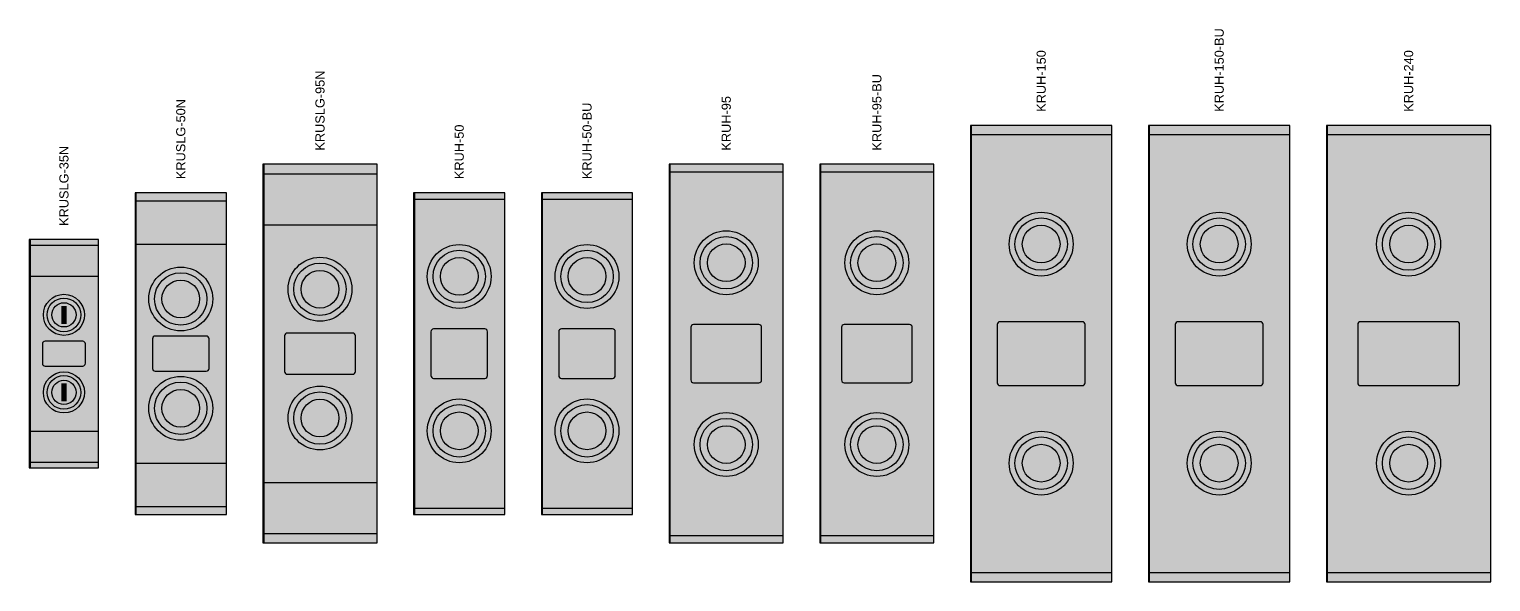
# Model space of a CAD drawing. Header units: millimetres. Extents: x 0 to 1337, y -50 to 71.
# Drawn here: x 681 to 1001.2, y -50 to 71.1 of the extents above; entities that cross this region are included whole.
import ezdxf
from ezdxf.enums import TextEntityAlignment as Align

# ---------------------------------------------------------------- set-up
doc = ezdxf.new("R2010")
doc.units = ezdxf.units.MM
doc.styles.add('TUR_Arial', font='arial.ttf')

# ---------------------------------------------------------------- blocks, each defined once
blk = doc.blocks.new('KRUSLG-35N')
at = {"true_color": 0x356e4c}
for points in [[(0, 23.75), (15.2, 23.75), (15.2, 25), (0, 25)], [(0, 23.75), (15.2, 23.75), (15.2, 25), (0, 25)], [(0, -25), (15.2, -25), (15.2, -23.75), (0, -23.75)], [(0, -25), (15.2, -25), (15.2, -23.75), (0, -23.75)]]:
    blk.add_hatch(color=107, dxfattribs=at).paths.add_polyline_path(points)
at = {"true_color": 0xc4c45c}
for points in [[(0, 23.44), (15.2, 24.01), (15.2, 24.98), (0, 24.41)], [(0, 20.09), (15.2, 21.19), (15.2, 21.51), (0, 20.41)], [(0, 15.75), (15.2, 17.89), (15.2, 18.84), (0, 16.69)], [(0, 17.9), (15.2, 15.78), (15.2, 16.71), (0, 18.83)], [(0, 13.78), (15.2, 14.94), (15.2, 15.83), (0, 14.67)], [(0, 11.18), (15.2, 12.27), (15.2, 12.77), (0, 11.68)], [(0, 9.66), (15.2, 7.57), (15.2, 7.98), (0, 10.07)], [(0, 6.39), (15.2, 7.64), (15.2, 8.12), (0, 6.87)], [(0, 2.98), (15.2, 2.42), (15.2, 3.08), (0, 3.64)], [(0, -0.44), (15.2, -1.51), (15.2, -0.62), (0, 0.45)], [(0, -3.85), (15.2, -2.78), (15.2, -2.42), (0, -3.49)], [(0, -6.99), (15.2, -7.31), (15.2, -6.78), (0, -6.46)], [(0, -10.12), (15.2, -10.3), (15.2, -9.69), (0, -9.52)], [(0, -13.47), (15.2, -13.13), (15.2, -12.37), (0, -12.71)], [(0, -17.19), (15.2, -19.23), (15.2, -18.54), (0, -16.5)], [(0, -18.92), (15.2, -18.1), (15.2, -17.7), (0, -18.52)], [(0, -21.31), (15.2, -19.63), (15.2, -19.23), (0, -20.91)], [(0, -24.58), (15.2, -23.92), (15.2, -22.95), (0, -23.6)]]:
    blk.add_hatch(color=53, dxfattribs=at).paths.add_polyline_path(points)
at = {"true_color": 0x3e8159}
for points in [[(0, 17), (15.2, 17), (15.2, 23.75), (0, 23.75)], [(0, -23.75), (15.2, -23.75), (15.2, -17), (0, -17)]]:
    blk.add_hatch(color=117, dxfattribs=at).paths.add_polyline_path(points)
at = {"true_color": 0x4ea270}
blk.add_hatch(color=115, dxfattribs=at).paths.add_polyline_path([(0, -17), (15.2, -17), (15.2, 17), (0, 17)])
at = {"true_color": 0x234832}
for points in [[(1, 17.2), (14.2, 17.2, 0.414214), (14.5, 17.5), (14.5, 17.7, 0.414214), (14.2, 18), (1, 18, 0.414214), (0.7, 17.7), (0.7, 17.5, 0.414214)], [(1, -18), (14.2, -18, 0.414214), (14.5, -17.7), (14.5, -17.5, 0.414214), (14.2, -17.2), (1, -17.2, 0.414214), (0.7, -17.5), (0.7, -17.7, 0.414214)]]:
    blk.add_hatch(color=109, dxfattribs=at).paths.add_polyline_path(points)
at = {"true_color": 0x20442f}
h = blk.add_hatch(color=109, dxfattribs=at)
edge = h.paths.add_edge_path()
edge.add_arc((7.6, 8.5), 4.5, 0, 360)
at = {"true_color": 0xc4c6ca}
h = blk.add_hatch(color=9, dxfattribs=at)
edge = h.paths.add_edge_path()
edge.add_arc((7.6, 8.5), 3.69, 0, 360)
at = {"true_color": 0x5c5e62}
for points in [[(7.01, 6.53), (8.19, 6.53), (8.19, 10.47), (7.01, 10.47)], [(4.43, 7.91), (10.77, 7.91), (10.77, 9.09), (4.43, 9.09)], [(4.43, -9.09), (10.77, -9.09), (10.77, -7.91), (4.43, -7.91)], [(7.01, -10.47), (8.19, -10.47), (8.19, -6.53), (7.01, -6.53)]]:
    blk.add_hatch(color=251, dxfattribs=at).paths.add_polyline_path(points)
at = {"true_color": 0xece8c8}
blk.add_hatch(color=254, dxfattribs=at).paths.add_polyline_path([(3.49, -2.72), (11.71, -2.72, 0.414214), (12.31, -2.12), (12.31, 2.12, 0.414214), (11.71, 2.72), (3.49, 2.72, 0.414214), (2.89, 2.12), (2.89, -2.12, 0.414214)])
at = {"true_color": 0x20442f}
h = blk.add_hatch(color=109, dxfattribs=at)
edge = h.paths.add_edge_path()
edge.add_arc((7.6, -8.5), 4.5, 0, 360)
at = {"true_color": 0xc4c6ca}
h = blk.add_hatch(color=9, dxfattribs=at)
edge = h.paths.add_edge_path()
edge.add_arc((7.6, -8.5), 3.69, 0, 360)
at = {"color": 129, "true_color": 0x2e6143}
for p, q in [((0, 23.75), (15.2, 23.75)), ((0, 17), (15.2, 17)), ((0, -17), (15.2, -17)), ((0, -23.75), (15.2, -23.75))]:
    blk.add_line(p, q, dxfattribs=at)
at = {"color": 103, "true_color": 0x57b57d}
blk.add_line((0.25, -25), (0.25, 25), dxfattribs=at)
blk.add_lwpolyline([(0, -25), (15.2, -25), (15.2, 25), (0, 25)], close=True)
at = {"color": 129, "true_color": 0x2e6143}
blk.add_lwpolyline([(3.49, -2.72), (11.71, -2.72, 0.414214), (12.31, -2.12), (12.31, 2.12, 0.414214), (11.71, 2.72), (3.49, 2.72, 0.414214), (2.89, 2.12), (2.89, -2.12, 0.414214)], format="xyb", close=True, dxfattribs=at)
at = {"color": 119, "true_color": 0x2a593d}
for centre in [(7.6, 8.5), (7.6, -8.5)]:
    blk.add_circle(centre, 4.5, dxfattribs=at)
at = {"color": 8, "true_color": 0x797a7d}
for centre in [(7.6, 8.5), (7.6, -8.5)]:
    blk.add_circle(centre, 3.69, dxfattribs=at)
at = {"color": 253, "true_color": 0xa0a2a5}
for centre in [(7.6, 8.5), (7.6, -8.5)]:
    blk.add_circle(centre, 2.66, dxfattribs=at)
blk = doc.blocks.new('KRUSLG-50N')
at = {"true_color": 0x356e4c}
for points in [[(0, 33.49), (20, 33.49), (20, 35.25), (0, 35.25)], [(0, 33.49), (20, 33.49), (20, 35.25), (0, 35.25)], [(0, -35.25), (20, -35.25), (20, -33.49), (0, -33.49)], [(0, -35.25), (20, -35.25), (20, -33.49), (0, -33.49)]]:
    blk.add_hatch(color=107, dxfattribs=at).paths.add_polyline_path(points)
at = {"true_color": 0xc4c45c}
for points in [[(0, 33.13), (20, 30.33), (20, 31.56), (0, 34.36)], [(0, 30.35), (20, 28.76), (20, 29.6), (0, 31.19)], [(0, 25.42), (20, 23.5), (20, 24.01), (0, 25.93)], [(0, 22.95), (20, 21.8), (20, 23.01), (0, 24.16)], [(0, 18.09), (20, 15.24), (20, 16.45), (0, 19.31)], [(0, 13.39), (20, 15.75), (20, 16.38), (0, 14.02)], [(0, 8.91), (20, 11.15), (20, 11.96), (0, 9.72)], [(0, 3.81), (20, 5.24), (20, 6.38), (0, 4.95)], [(0, -1.16), (20, 0.45), (20, 1.48), (0, -0.13)], [(0, -5.37), (20, -5.2), (20, -4.22), (0, -4.4)], [(0, -9.28), (20, -7.29), (20, -6.34), (0, -8.33)], [(0, -14.02), (20, -14.27), (20, -13.63), (0, -13.38)], [(0, -17.22), (20, -18.38), (20, -17.59), (0, -16.43)], [(0, -19.78), (20, -21.55), (20, -20.56), (0, -18.8)], [(0, -22.67), (20, -20.99), (20, -20.58), (0, -22.26)], [(0, -25.82), (20, -23.17), (20, -22.68), (0, -25.34)], [(0, -27.77), (20, -28.79), (20, -28.1), (0, -27.08)], [(0, -31.07), (20, -31.43), (20, -30.8), (0, -30.44)], [(0, -34.95), (20, -35.25), (20, -34.64), (0, -34.34)]]:
    blk.add_hatch(color=53, dxfattribs=at).paths.add_polyline_path(points)
at = {"true_color": 0x3e8159}
for points in [[(0, 23.97), (20, 23.97), (20, 33.49), (0, 33.49)], [(0, -33.49), (20, -33.49), (20, -23.97), (0, -23.97)]]:
    blk.add_hatch(color=117, dxfattribs=at).paths.add_polyline_path(points)
at = {"true_color": 0x4ea270}
blk.add_hatch(color=115, dxfattribs=at).paths.add_polyline_path([(0, -23.97), (20, -23.97), (20, 23.97), (0, 23.97)])
at = {"true_color": 0x234832}
for points in [[(1, 24.17), (19, 24.17, 0.414214), (19.3, 24.47), (19.3, 24.67, 0.414214), (19, 24.97), (1, 24.97, 0.414214), (0.7, 24.67), (0.7, 24.47, 0.414214)], [(1, -24.97), (19, -24.97, 0.414214), (19.3, -24.67), (19.3, -24.47, 0.414214), (19, -24.17), (1, -24.17, 0.414214), (0.7, -24.47), (0.7, -24.67, 0.414214)]]:
    blk.add_hatch(color=109, dxfattribs=at).paths.add_polyline_path(points)
at = {"true_color": 0x20442f}
h = blk.add_hatch(color=109, dxfattribs=at)
edge = h.paths.add_edge_path()
edge.add_arc((10, 11.98), 7, 0, 360)
at = {"true_color": 0xc4c6ca}
h = blk.add_hatch(color=9, dxfattribs=at)
edge = h.paths.add_edge_path()
edge.add_arc((10, 11.98), 5.74, 0, 360)
at = {"true_color": 0x5c5e62}
for points in [[(5.06, 11.07), (14.94, 11.07), (14.94, 12.9), (5.06, 12.9)], [(9.08, 8.92), (10.92, 8.92), (10.92, 15.05), (9.08, 15.05)], [(9.08, -15.05), (10.92, -15.05), (10.92, -8.92), (9.08, -8.92)], [(5.06, -12.9), (14.94, -12.9), (14.94, -11.07), (5.06, -11.07)]]:
    blk.add_hatch(color=251, dxfattribs=at).paths.add_polyline_path(points)
at = {"true_color": 0xece8c8}
blk.add_hatch(color=254, dxfattribs=at).paths.add_polyline_path([(4.4, -3.84), (15.6, -3.84, 0.414214), (16.2, -3.24), (16.2, 3.24, 0.414214), (15.6, 3.84), (4.4, 3.84, 0.414214), (3.8, 3.24), (3.8, -3.24, 0.414214)])
at = {"true_color": 0x20442f}
h = blk.add_hatch(color=109, dxfattribs=at)
edge = h.paths.add_edge_path()
edge.add_arc((10, -11.98), 7, 0, 360)
at = {"true_color": 0xc4c6ca}
h = blk.add_hatch(color=9, dxfattribs=at)
edge = h.paths.add_edge_path()
edge.add_arc((10, -11.98), 5.74, 0, 360)
at = {"color": 103, "true_color": 0x57b57d}
blk.add_line((0.25, -35.25), (0.25, 35.25), dxfattribs=at)
at = {"color": 129, "true_color": 0x2e6143}
for p, q in [((0, 33.49), (20, 33.49)), ((0, 23.97), (20, 23.97)), ((0, -23.97), (20, -23.97)), ((0, -33.49), (20, -33.49))]:
    blk.add_line(p, q, dxfattribs=at)
blk.add_lwpolyline([(0, -35.25), (20, -35.25), (20, 35.25), (0, 35.25)], close=True)
blk.add_lwpolyline([(4.4, -3.84), (15.6, -3.84, 0.414214), (16.2, -3.24), (16.2, 3.24, 0.414214), (15.6, 3.84), (4.4, 3.84, 0.414214), (3.8, 3.24), (3.8, -3.24, 0.414214)], format="xyb", close=True, dxfattribs=at)
at = {"color": 119, "true_color": 0x2a593d}
for centre in [(10, 11.98), (10, -11.98)]:
    blk.add_circle(centre, 7, dxfattribs=at)
at = {"color": 8, "true_color": 0x797a7d}
for centre in [(10, 11.98), (10, -11.98)]:
    blk.add_circle(centre, 5.74, dxfattribs=at)
at = {"color": 253, "true_color": 0xa0a2a5}
for centre in [(10, 11.98), (10, -11.98)]:
    blk.add_circle(centre, 4.13, dxfattribs=at)
blk = doc.blocks.new('KRUSLG-95N')
at = {"true_color": 0x356e4c}
for points in [[(0, 39.42), (25, 39.42), (25, 41.5), (0, 41.5)], [(0, 39.42), (25, 39.42), (25, 41.5), (0, 41.5)], [(0, -41.5), (25, -41.5), (25, -39.42), (0, -39.42)], [(0, -41.5), (25, -41.5), (25, -39.42), (0, -39.42)]]:
    blk.add_hatch(color=107, dxfattribs=at).paths.add_polyline_path(points)
at = {"true_color": 0xc4c45c}
for points in [[(0, 39.68), (25, 40.63), (25, 41.5), (0, 40.55)], [(0, 33.37), (25, 34.61), (25, 35.53), (0, 34.29)], [(0, 29.32), (25, 26.53), (25, 27.17), (0, 29.96)], [(0, 22.22), (25, 20.64), (25, 22.28), (0, 23.86)], [(0, 17.84), (25, 15.39), (25, 16.82), (0, 19.28)], [(0, 12.22), (25, 10.24), (25, 11.47), (0, 13.45)], [(0, 7.27), (25, 10.15), (25, 10.89), (0, 8.01)], [(0, 0.61), (25, -3.01), (25, -1.76), (0, 1.86)], [(0, -4.76), (25, -3.96), (25, -2.3), (0, -3.1)], [(0, -7.59), (25, -8.09), (25, -7.19), (0, -6.69)], [(0, -11.88), (25, -11.98), (25, -10.86), (0, -10.76)], [(0, -16.99), (25, -17.71), (25, -16.39), (0, -15.66)], [(0, -23.02), (25, -25.41), (25, -24.55), (0, -22.17)], [(0, -27.04), (25, -24.08), (25, -23.49), (0, -26.44)], [(0, -31.71), (25, -29.16), (25, -27.71), (0, -30.26)], [(0, -37.04), (25, -33.47), (25, -32.62), (0, -36.19)], [(0, -40.83), (25, -41.5), (25, -41.02), (0, -40.35)]]:
    blk.add_hatch(color=53, dxfattribs=at).paths.add_polyline_path(points)
at = {"true_color": 0x3e8159}
for points in [[(0, 28.22), (25, 28.22), (25, 39.42), (0, 39.42)], [(0, -39.42), (25, -39.42), (25, -28.22), (0, -28.22)]]:
    blk.add_hatch(color=117, dxfattribs=at).paths.add_polyline_path(points)
at = {"true_color": 0x234832}
for points in [[(1, 28.42), (24, 28.42, 0.414214), (24.3, 28.72), (24.3, 28.92, 0.414214), (24, 29.22), (1, 29.22, 0.414214), (0.7, 28.92), (0.7, 28.72, 0.414214)], [(1, -29.22), (24, -29.22, 0.414214), (24.3, -28.92), (24.3, -28.72, 0.414214), (24, -28.42), (1, -28.42, 0.414214), (0.7, -28.72), (0.7, -28.92, 0.414214)]]:
    blk.add_hatch(color=109, dxfattribs=at).paths.add_polyline_path(points)
at = {"true_color": 0x4ea270}
blk.add_hatch(color=115, dxfattribs=at).paths.add_polyline_path([(0, -28.22), (25, -28.22), (25, 28.22), (0, 28.22)])
at = {"true_color": 0x20442f}
h = blk.add_hatch(color=109, dxfattribs=at)
edge = h.paths.add_edge_path()
edge.add_arc((12.5, 14.11), 7, 0, 360)
at = {"true_color": 0xc4c6ca}
h = blk.add_hatch(color=9, dxfattribs=at)
edge = h.paths.add_edge_path()
edge.add_arc((12.5, 14.11), 5.74, 0, 360)
at = {"true_color": 0x5c5e62}
for points in [[(11.58, 11.05), (13.42, 11.05), (13.42, 17.17), (11.58, 17.17)], [(7.56, 13.19), (17.44, 13.19), (17.44, 15.03), (7.56, 15.03)], [(11.58, -17.17), (13.42, -17.17), (13.42, -11.05), (11.58, -11.05)], [(7.56, -15.03), (17.44, -15.03), (17.44, -13.19), (7.56, -13.19)]]:
    blk.add_hatch(color=251, dxfattribs=at).paths.add_polyline_path(points)
at = {"true_color": 0xece8c8}
blk.add_hatch(color=254, dxfattribs=at).paths.add_polyline_path([(5.35, -4.52), (19.65, -4.52, 0.414214), (20.25, -3.92), (20.25, 3.92, 0.414214), (19.65, 4.52), (5.35, 4.52, 0.414214), (4.75, 3.92), (4.75, -3.92, 0.414214)])
at = {"true_color": 0x20442f}
h = blk.add_hatch(color=109, dxfattribs=at)
edge = h.paths.add_edge_path()
edge.add_arc((12.5, -14.11), 7, 0, 360)
at = {"true_color": 0xc4c6ca}
h = blk.add_hatch(color=9, dxfattribs=at)
edge = h.paths.add_edge_path()
edge.add_arc((12.5, -14.11), 5.74, 0, 360)
at = {"color": 129, "true_color": 0x2e6143}
for p, q in [((0, 39.42), (25, 39.42)), ((0, 28.22), (25, 28.22)), ((0, -28.22), (25, -28.22)), ((0, -39.42), (25, -39.42))]:
    blk.add_line(p, q, dxfattribs=at)
at = {"color": 103, "true_color": 0x57b57d}
blk.add_line((0.25, -41.5), (0.25, 41.5), dxfattribs=at)
blk.add_lwpolyline([(0, -41.5), (25, -41.5), (25, 41.5), (0, 41.5)], close=True)
at = {"color": 129, "true_color": 0x2e6143}
blk.add_lwpolyline([(5.35, -4.52), (19.65, -4.52, 0.414214), (20.25, -3.92), (20.25, 3.92, 0.414214), (19.65, 4.52), (5.35, 4.52, 0.414214), (4.75, 3.92), (4.75, -3.92, 0.414214)], format="xyb", close=True, dxfattribs=at)
at = {"color": 119, "true_color": 0x2a593d}
for centre in [(12.5, 14.11), (12.5, -14.11)]:
    blk.add_circle(centre, 7, dxfattribs=at)
at = {"color": 8, "true_color": 0x797a7d}
for centre in [(12.5, 14.11), (12.5, -14.11)]:
    blk.add_circle(centre, 5.74, dxfattribs=at)
at = {"color": 253, "true_color": 0xa0a2a5}
for centre in [(12.5, 14.11), (12.5, -14.11)]:
    blk.add_circle(centre, 4.13, dxfattribs=at)
blk = doc.blocks.new('KRUH-50')
at = {"true_color": 0x72716e}
for points in [[(0, 33.84), (20, 33.84), (20, 35.25), (0, 35.25)], [(0, -35.25), (20, -35.25), (20, -33.84), (0, -33.84)]]:
    blk.add_hatch(color=8, dxfattribs=at).paths.add_polyline_path(points)
at = {"true_color": 0xa8a7a3}
blk.add_hatch(color=253, dxfattribs=at).paths.add_polyline_path([(0, -33.84), (20, -33.84), (20, 33.84), (0, 33.84)])
at = {"true_color": 0x464644}
h = blk.add_hatch(color=49, dxfattribs=at)
edge = h.paths.add_edge_path()
edge.add_arc((10, 16.92), 7, 0, 360)
at = {"true_color": 0xc4c6ca}
h = blk.add_hatch(color=9, dxfattribs=at)
edge = h.paths.add_edge_path()
edge.add_arc((10, 16.92), 5.74, 0, 360)
at = {"true_color": 0x5c5e62}
for points in [[(9.0816, 13.859432), (10.9184, 13.859432), (10.9184, 19.980568), (9.0816, 19.980568)], [(5.0636, 16.0016), (14.9364, 16.0016), (14.9364, 17.8384), (5.0636, 17.8384)], [(5.0636, -17.8384), (14.9364, -17.8384), (14.9364, -16.0016), (5.0636, -16.0016)], [(9.0816, -19.980568), (10.9184, -19.980568), (10.9184, -13.859432), (9.0816, -13.859432)]]:
    blk.add_hatch(color=251, dxfattribs=at).paths.add_polyline_path(points)
at = {"true_color": 0xb8b7b3}
blk.add_hatch(color=253, dxfattribs=at).paths.add_polyline_path([(4.4, -5.4144), (15.6, -5.4144, 0.4142135624), (16.2, -4.8144), (16.2, 4.8144, 0.4142135624), (15.6, 5.4144), (4.4, 5.4144, 0.4142135624), (3.8, 4.8144), (3.8, -4.8144, 0.4142135624)])
at = {"true_color": 0x464644}
h = blk.add_hatch(color=49, dxfattribs=at)
edge = h.paths.add_edge_path()
edge.add_arc((10, -16.92), 7, 0, 360)
at = {"true_color": 0xc4c6ca}
h = blk.add_hatch(color=9, dxfattribs=at)
edge = h.paths.add_edge_path()
edge.add_arc((10, -16.92), 5.74, 0, 360)
at = {"color": 9, "true_color": 0xbcbbb6}
blk.add_line((0.25, -35.25), (0.25, 35.25), dxfattribs=at)
at = {"color": 251, "true_color": 0x646461}
for p, q in [((0, 33.84), (20, 33.84)), ((0, -33.84), (20, -33.84))]:
    blk.add_line(p, q, dxfattribs=at)
blk.add_lwpolyline([(0, -35.25), (20, -35.25), (20, 35.25), (0, 35.25)], close=True)
blk.add_lwpolyline([(4.4, -5.4144), (15.6, -5.4144, 0.4142135624), (16.2, -4.8144), (16.2, 4.8144, 0.4142135624), (15.6, 5.4144), (4.4, 5.4144, 0.4142135624), (3.8, 4.8144), (3.8, -4.8144, 0.4142135624)], format="xyb", close=True, dxfattribs=at)
at = {"color": 251, "true_color": 0x5c5b59}
for centre in [(10, 16.92), (10, -16.92)]:
    blk.add_circle(centre, 7, dxfattribs=at)
at = {"color": 8, "true_color": 0x797a7d}
for centre in [(10, 16.92), (10, -16.92)]:
    blk.add_circle(centre, 5.74, dxfattribs=at)
at = {"color": 253, "true_color": 0xa0a2a5}
for centre in [(10, 16.92), (10, -16.92)]:
    blk.add_circle(centre, 4.1328, dxfattribs=at)
blk = doc.blocks.new('KRUH-50-BU')
at = {"true_color": 0x1b4c7a}
for points in [[(0, 33.84), (20, 33.84), (20, 35.25), (0, 35.25)], [(0, -35.25), (20, -35.25), (20, -33.84), (0, -33.84)]]:
    blk.add_hatch(color=156, dxfattribs=at).paths.add_polyline_path(points)
at = {"true_color": 0x2870b4}
blk.add_hatch(color=155, dxfattribs=at).paths.add_polyline_path([(0, -33.84), (20, -33.84), (20, 33.84), (0, 33.84)])
at = {"true_color": 0x102f4b}
h = blk.add_hatch(color=158, dxfattribs=at)
edge = h.paths.add_edge_path()
edge.add_arc((10, 16.92), 7, 0, 360)
at = {"true_color": 0xc4c6ca}
h = blk.add_hatch(color=9, dxfattribs=at)
edge = h.paths.add_edge_path()
edge.add_arc((10, 16.92), 5.74, 0, 360)
at = {"true_color": 0x5c5e62}
for points in [[(9.0816, 13.859432), (10.9184, 13.859432), (10.9184, 19.980568), (9.0816, 19.980568)], [(5.0636, 16.0016), (14.9364, 16.0016), (14.9364, 17.8384), (5.0636, 17.8384)], [(5.0636, -17.8384), (14.9364, -17.8384), (14.9364, -16.0016), (5.0636, -16.0016)], [(9.0816, -19.980568), (10.9184, -19.980568), (10.9184, -13.859432), (9.0816, -13.859432)]]:
    blk.add_hatch(color=251, dxfattribs=at).paths.add_polyline_path(points)
at = {"true_color": 0x2c7bc6}
blk.add_hatch(color=152, dxfattribs=at).paths.add_polyline_path([(4.4, -5.4144), (15.6, -5.4144, 0.4142135624), (16.2, -4.8144), (16.2, 4.8144, 0.4142135624), (15.6, 5.4144), (4.4, 5.4144, 0.4142135624), (3.8, 4.8144), (3.8, -4.8144, 0.4142135624)])
at = {"true_color": 0x102f4b}
h = blk.add_hatch(color=158, dxfattribs=at)
edge = h.paths.add_edge_path()
edge.add_arc((10, -16.92), 7, 0, 360)
at = {"true_color": 0xc4c6ca}
h = blk.add_hatch(color=9, dxfattribs=at)
edge = h.paths.add_edge_path()
edge.add_arc((10, -16.92), 5.74, 0, 360)
at = {"color": 152, "true_color": 0x2c7dc9}
blk.add_line((0.25, -35.25), (0.25, 35.25), dxfattribs=at)
at = {"color": 156, "true_color": 0x18436c}
for p, q in [((0, 33.84), (20, 33.84)), ((0, -33.84), (20, -33.84))]:
    blk.add_line(p, q, dxfattribs=at)
blk.add_lwpolyline([(0, -35.25), (20, -35.25), (20, 35.25), (0, 35.25)], close=True)
blk.add_lwpolyline([(4.4, -5.4144), (15.6, -5.4144, 0.4142135624), (16.2, -4.8144), (16.2, 4.8144, 0.4142135624), (15.6, 5.4144), (4.4, 5.4144, 0.4142135624), (3.8, 4.8144), (3.8, -4.8144, 0.4142135624)], format="xyb", close=True, dxfattribs=at)
at = {"color": 159, "true_color": 0x163d63}
for centre in [(10, 16.92), (10, -16.92)]:
    blk.add_circle(centre, 7, dxfattribs=at)
at = {"color": 8, "true_color": 0x797a7d}
for centre in [(10, 16.92), (10, -16.92)]:
    blk.add_circle(centre, 5.74, dxfattribs=at)
at = {"color": 253, "true_color": 0xa0a2a5}
for centre in [(10, 16.92), (10, -16.92)]:
    blk.add_circle(centre, 4.1328, dxfattribs=at)
blk = doc.blocks.new('KRUH-95')
at = {"true_color": 0x72716e}
for points in [[(0, 39.84), (25, 39.84), (25, 41.5), (0, 41.5)], [(0, -41.5), (25, -41.5), (25, -39.84), (0, -39.84)]]:
    blk.add_hatch(color=8, dxfattribs=at).paths.add_polyline_path(points)
at = {"true_color": 0xa8a7a3}
blk.add_hatch(color=253, dxfattribs=at).paths.add_polyline_path([(0, -39.84), (25, -39.84), (25, 39.84), (0, 39.84)])
at = {"true_color": 0x464644}
h = blk.add_hatch(color=49, dxfattribs=at)
edge = h.paths.add_edge_path()
edge.add_arc((12.5, 19.92), 7, 0, 360)
at = {"true_color": 0xc4c6ca}
h = blk.add_hatch(color=9, dxfattribs=at)
edge = h.paths.add_edge_path()
edge.add_arc((12.5, 19.92), 5.74, 0, 360)
at = {"true_color": 0x5c5e62}
for points in [[(11.5816, 16.859432), (13.4184, 16.859432), (13.4184, 22.980568), (11.5816, 22.980568)], [(7.5636, 19.0016), (17.4364, 19.0016), (17.4364, 20.8384), (7.5636, 20.8384)], [(7.5636, -20.8384), (17.4364, -20.8384), (17.4364, -19.0016), (7.5636, -19.0016)], [(11.5816, -22.980568), (13.4184, -22.980568), (13.4184, -16.859432), (11.5816, -16.859432)]]:
    blk.add_hatch(color=251, dxfattribs=at).paths.add_polyline_path(points)
at = {"true_color": 0xb8b7b3}
blk.add_hatch(color=253, dxfattribs=at).paths.add_polyline_path([(5.35, -6.3744), (19.65, -6.3744, 0.4142135624), (20.25, -5.7744), (20.25, 5.7744, 0.4142135624), (19.65, 6.3744), (5.35, 6.3744, 0.4142135624), (4.75, 5.7744), (4.75, -5.7744, 0.4142135624)])
at = {"true_color": 0x464644}
h = blk.add_hatch(color=49, dxfattribs=at)
edge = h.paths.add_edge_path()
edge.add_arc((12.5, -19.92), 7, 0, 360)
at = {"true_color": 0xc4c6ca}
h = blk.add_hatch(color=9, dxfattribs=at)
edge = h.paths.add_edge_path()
edge.add_arc((12.5, -19.92), 5.74, 0, 360)
at = {"color": 251, "true_color": 0x646461}
for p, q in [((0, 39.84), (25, 39.84)), ((0, -39.84), (25, -39.84))]:
    blk.add_line(p, q, dxfattribs=at)
at = {"color": 9, "true_color": 0xbcbbb6}
blk.add_line((0.25, -41.5), (0.25, 41.5), dxfattribs=at)
blk.add_lwpolyline([(0, -41.5), (25, -41.5), (25, 41.5), (0, 41.5)], close=True)
at = {"color": 251, "true_color": 0x646461}
blk.add_lwpolyline([(5.35, -6.3744), (19.65, -6.3744, 0.4142135624), (20.25, -5.7744), (20.25, 5.7744, 0.4142135624), (19.65, 6.3744), (5.35, 6.3744, 0.4142135624), (4.75, 5.7744), (4.75, -5.7744, 0.4142135624)], format="xyb", close=True, dxfattribs=at)
at = {"color": 251, "true_color": 0x5c5b59}
for centre in [(12.5, 19.92), (12.5, -19.92)]:
    blk.add_circle(centre, 7, dxfattribs=at)
at = {"color": 8, "true_color": 0x797a7d}
for centre in [(12.5, 19.92), (12.5, -19.92)]:
    blk.add_circle(centre, 5.74, dxfattribs=at)
at = {"color": 253, "true_color": 0xa0a2a5}
for centre in [(12.5, 19.92), (12.5, -19.92)]:
    blk.add_circle(centre, 4.1328, dxfattribs=at)
blk = doc.blocks.new('KRUH-95-BU')
at = {"true_color": 0x1b4c7a}
for points in [[(0, 39.84), (25, 39.84), (25, 41.5), (0, 41.5)], [(0, -41.5), (25, -41.5), (25, -39.84), (0, -39.84)]]:
    blk.add_hatch(color=156, dxfattribs=at).paths.add_polyline_path(points)
at = {"true_color": 0x2870b4}
blk.add_hatch(color=155, dxfattribs=at).paths.add_polyline_path([(0, -39.84), (25, -39.84), (25, 39.84), (0, 39.84)])
at = {"true_color": 0x102f4b}
h = blk.add_hatch(color=158, dxfattribs=at)
edge = h.paths.add_edge_path()
edge.add_arc((12.5, 19.92), 7, 0, 360)
at = {"true_color": 0xc4c6ca}
h = blk.add_hatch(color=9, dxfattribs=at)
edge = h.paths.add_edge_path()
edge.add_arc((12.5, 19.92), 5.74, 0, 360)
at = {"true_color": 0x5c5e62}
for points in [[(11.5816, 16.859432), (13.4184, 16.859432), (13.4184, 22.980568), (11.5816, 22.980568)], [(7.5636, 19.0016), (17.4364, 19.0016), (17.4364, 20.8384), (7.5636, 20.8384)], [(7.5636, -20.8384), (17.4364, -20.8384), (17.4364, -19.0016), (7.5636, -19.0016)], [(11.5816, -22.980568), (13.4184, -22.980568), (13.4184, -16.859432), (11.5816, -16.859432)]]:
    blk.add_hatch(color=251, dxfattribs=at).paths.add_polyline_path(points)
at = {"true_color": 0x2c7bc6}
blk.add_hatch(color=152, dxfattribs=at).paths.add_polyline_path([(5.35, -6.3744), (19.65, -6.3744, 0.4142135624), (20.25, -5.7744), (20.25, 5.7744, 0.4142135624), (19.65, 6.3744), (5.35, 6.3744, 0.4142135624), (4.75, 5.7744), (4.75, -5.7744, 0.4142135624)])
at = {"true_color": 0x102f4b}
h = blk.add_hatch(color=158, dxfattribs=at)
edge = h.paths.add_edge_path()
edge.add_arc((12.5, -19.92), 7, 0, 360)
at = {"true_color": 0xc4c6ca}
h = blk.add_hatch(color=9, dxfattribs=at)
edge = h.paths.add_edge_path()
edge.add_arc((12.5, -19.92), 5.74, 0, 360)
at = {"color": 156, "true_color": 0x18436c}
for p, q in [((0, 39.84), (25, 39.84)), ((0, -39.84), (25, -39.84))]:
    blk.add_line(p, q, dxfattribs=at)
at = {"color": 152, "true_color": 0x2c7dc9}
blk.add_line((0.25, -41.5), (0.25, 41.5), dxfattribs=at)
blk.add_lwpolyline([(0, -41.5), (25, -41.5), (25, 41.5), (0, 41.5)], close=True)
at = {"color": 156, "true_color": 0x18436c}
blk.add_lwpolyline([(5.35, -6.3744), (19.65, -6.3744, 0.4142135624), (20.25, -5.7744), (20.25, 5.7744, 0.4142135624), (19.65, 6.3744), (5.35, 6.3744, 0.4142135624), (4.75, 5.7744), (4.75, -5.7744, 0.4142135624)], format="xyb", close=True, dxfattribs=at)
at = {"color": 159, "true_color": 0x163d63}
for centre in [(12.5, 19.92), (12.5, -19.92)]:
    blk.add_circle(centre, 7, dxfattribs=at)
at = {"color": 8, "true_color": 0x797a7d}
for centre in [(12.5, 19.92), (12.5, -19.92)]:
    blk.add_circle(centre, 5.74, dxfattribs=at)
at = {"color": 253, "true_color": 0xa0a2a5}
for centre in [(12.5, 19.92), (12.5, -19.92)]:
    blk.add_circle(centre, 4.1328, dxfattribs=at)
blk = doc.blocks.new('KRUH-150')
at = {"true_color": 0x72716e}
for points in [[(0, 48), (31, 48), (31, 50), (0, 50)], [(0, -50), (31, -50), (31, -48), (0, -48)]]:
    blk.add_hatch(color=8, dxfattribs=at).paths.add_polyline_path(points)
at = {"true_color": 0xa8a7a3}
blk.add_hatch(color=253, dxfattribs=at).paths.add_polyline_path([(0, -48), (31, -48), (31, 48), (0, 48)])
at = {"true_color": 0x464644}
h = blk.add_hatch(color=49, dxfattribs=at)
edge = h.paths.add_edge_path()
edge.add_arc((15.5, 24), 7, 0, 360)
at = {"true_color": 0xc4c6ca}
h = blk.add_hatch(color=9, dxfattribs=at)
edge = h.paths.add_edge_path()
edge.add_arc((15.5, 24), 5.74, 0, 360)
at = {"true_color": 0x5c5e62}
for points in [[(14.5816, 20.939432), (16.4184, 20.939432), (16.4184, 27.060568), (14.5816, 27.060568)], [(10.5636, 23.0816), (20.4364, 23.0816), (20.4364, 24.9184), (10.5636, 24.9184)], [(14.5816, -27.060568), (16.4184, -27.060568), (16.4184, -20.939432), (14.5816, -20.939432)], [(10.5636, -24.9184), (20.4364, -24.9184), (20.4364, -23.0816), (10.5636, -23.0816)]]:
    blk.add_hatch(color=251, dxfattribs=at).paths.add_polyline_path(points)
at = {"true_color": 0xb8b7b3}
blk.add_hatch(color=253, dxfattribs=at).paths.add_polyline_path([(6.49, -7), (24.51, -7, 0.4142135624), (25.11, -6.4), (25.11, 6.4, 0.4142135624), (24.51, 7), (6.49, 7, 0.4142135624), (5.89, 6.4), (5.89, -6.4, 0.4142135624)])
at = {"true_color": 0x464644}
h = blk.add_hatch(color=49, dxfattribs=at)
edge = h.paths.add_edge_path()
edge.add_arc((15.5, -24), 7, 0, 360)
at = {"true_color": 0xc4c6ca}
h = blk.add_hatch(color=9, dxfattribs=at)
edge = h.paths.add_edge_path()
edge.add_arc((15.5, -24), 5.74, 0, 360)
at = {"color": 9, "true_color": 0xbcbbb6}
blk.add_line((0.25, -50), (0.25, 50), dxfattribs=at)
at = {"color": 251, "true_color": 0x646461}
for p, q in [((0, 48), (31, 48)), ((0, -48), (31, -48))]:
    blk.add_line(p, q, dxfattribs=at)
blk.add_lwpolyline([(0, -50), (31, -50), (31, 50), (0, 50)], close=True)
blk.add_lwpolyline([(6.49, -7), (24.51, -7, 0.4142135624), (25.11, -6.4), (25.11, 6.4, 0.4142135624), (24.51, 7), (6.49, 7, 0.4142135624), (5.89, 6.4), (5.89, -6.4, 0.4142135624)], format="xyb", close=True, dxfattribs=at)
at = {"color": 251, "true_color": 0x5c5b59}
for centre in [(15.5, 24), (15.5, -24)]:
    blk.add_circle(centre, 7, dxfattribs=at)
at = {"color": 8, "true_color": 0x797a7d}
for centre in [(15.5, 24), (15.5, -24)]:
    blk.add_circle(centre, 5.74, dxfattribs=at)
at = {"color": 253, "true_color": 0xa0a2a5}
for centre in [(15.5, 24), (15.5, -24)]:
    blk.add_circle(centre, 4.1328, dxfattribs=at)
blk = doc.blocks.new('KRUH-150-BU')
at = {"true_color": 0x1b4c7a}
for points in [[(0, 48), (31, 48), (31, 50), (0, 50)], [(0, -50), (31, -50), (31, -48), (0, -48)]]:
    blk.add_hatch(color=156, dxfattribs=at).paths.add_polyline_path(points)
at = {"true_color": 0x2870b4}
blk.add_hatch(color=155, dxfattribs=at).paths.add_polyline_path([(0, -48), (31, -48), (31, 48), (0, 48)])
at = {"true_color": 0x102f4b}
h = blk.add_hatch(color=158, dxfattribs=at)
edge = h.paths.add_edge_path()
edge.add_arc((15.5, 24), 7, 0, 360)
at = {"true_color": 0xc4c6ca}
h = blk.add_hatch(color=9, dxfattribs=at)
edge = h.paths.add_edge_path()
edge.add_arc((15.5, 24), 5.74, 0, 360)
at = {"true_color": 0x5c5e62}
for points in [[(14.5816, 20.939432), (16.4184, 20.939432), (16.4184, 27.060568), (14.5816, 27.060568)], [(10.5636, 23.0816), (20.4364, 23.0816), (20.4364, 24.9184), (10.5636, 24.9184)], [(14.5816, -27.060568), (16.4184, -27.060568), (16.4184, -20.939432), (14.5816, -20.939432)], [(10.5636, -24.9184), (20.4364, -24.9184), (20.4364, -23.0816), (10.5636, -23.0816)]]:
    blk.add_hatch(color=251, dxfattribs=at).paths.add_polyline_path(points)
at = {"true_color": 0x2c7bc6}
blk.add_hatch(color=152, dxfattribs=at).paths.add_polyline_path([(6.49, -7), (24.51, -7, 0.4142135624), (25.11, -6.4), (25.11, 6.4, 0.4142135624), (24.51, 7), (6.49, 7, 0.4142135624), (5.89, 6.4), (5.89, -6.4, 0.4142135624)])
at = {"true_color": 0x102f4b}
h = blk.add_hatch(color=158, dxfattribs=at)
edge = h.paths.add_edge_path()
edge.add_arc((15.5, -24), 7, 0, 360)
at = {"true_color": 0xc4c6ca}
h = blk.add_hatch(color=9, dxfattribs=at)
edge = h.paths.add_edge_path()
edge.add_arc((15.5, -24), 5.74, 0, 360)
at = {"color": 152, "true_color": 0x2c7dc9}
blk.add_line((0.25, -50), (0.25, 50), dxfattribs=at)
at = {"color": 156, "true_color": 0x18436c}
for p, q in [((0, 48), (31, 48)), ((0, -48), (31, -48))]:
    blk.add_line(p, q, dxfattribs=at)
blk.add_lwpolyline([(0, -50), (31, -50), (31, 50), (0, 50)], close=True)
blk.add_lwpolyline([(6.49, -7), (24.51, -7, 0.4142135624), (25.11, -6.4), (25.11, 6.4, 0.4142135624), (24.51, 7), (6.49, 7, 0.4142135624), (5.89, 6.4), (5.89, -6.4, 0.4142135624)], format="xyb", close=True, dxfattribs=at)
at = {"color": 159, "true_color": 0x163d63}
for centre in [(15.5, 24), (15.5, -24)]:
    blk.add_circle(centre, 7, dxfattribs=at)
at = {"color": 8, "true_color": 0x797a7d}
for centre in [(15.5, 24), (15.5, -24)]:
    blk.add_circle(centre, 5.74, dxfattribs=at)
at = {"color": 253, "true_color": 0xa0a2a5}
for centre in [(15.5, 24), (15.5, -24)]:
    blk.add_circle(centre, 4.1328, dxfattribs=at)
blk = doc.blocks.new('KRUH-240')
at = {"true_color": 0x72716e}
for points in [[(0, 48), (36, 48), (36, 50), (0, 50)], [(0, -50), (36, -50), (36, -48), (0, -48)]]:
    blk.add_hatch(color=8, dxfattribs=at).paths.add_polyline_path(points)
at = {"true_color": 0xa8a7a3}
blk.add_hatch(color=253, dxfattribs=at).paths.add_polyline_path([(0, -48), (36, -48), (36, 48), (0, 48)])
at = {"true_color": 0x464644}
h = blk.add_hatch(color=49, dxfattribs=at)
edge = h.paths.add_edge_path()
edge.add_arc((18, 24), 7, 0, 360)
at = {"true_color": 0xc4c6ca}
h = blk.add_hatch(color=9, dxfattribs=at)
edge = h.paths.add_edge_path()
edge.add_arc((18, 24), 5.74, 0, 360)
at = {"true_color": 0x5c5e62}
for points in [[(17.0816, 20.939432), (18.9184, 20.939432), (18.9184, 27.060568), (17.0816, 27.060568)], [(13.0636, 23.0816), (22.9364, 23.0816), (22.9364, 24.9184), (13.0636, 24.9184)], [(17.0816, -27.060568), (18.9184, -27.060568), (18.9184, -20.939432), (17.0816, -20.939432)], [(13.0636, -24.9184), (22.9364, -24.9184), (22.9364, -23.0816), (13.0636, -23.0816)]]:
    blk.add_hatch(color=251, dxfattribs=at).paths.add_polyline_path(points)
at = {"true_color": 0xb8b7b3}
blk.add_hatch(color=253, dxfattribs=at).paths.add_polyline_path([(7.44, -7), (28.56, -7, 0.4142135624), (29.16, -6.4), (29.16, 6.4, 0.4142135624), (28.56, 7), (7.44, 7, 0.4142135624), (6.84, 6.4), (6.84, -6.4, 0.4142135624)])
at = {"true_color": 0x464644}
h = blk.add_hatch(color=49, dxfattribs=at)
edge = h.paths.add_edge_path()
edge.add_arc((18, -24), 7, 0, 360)
at = {"true_color": 0xc4c6ca}
h = blk.add_hatch(color=9, dxfattribs=at)
edge = h.paths.add_edge_path()
edge.add_arc((18, -24), 5.74, 0, 360)
at = {"color": 9, "true_color": 0xbcbbb6}
blk.add_line((0.25, -50), (0.25, 50), dxfattribs=at)
at = {"color": 251, "true_color": 0x646461}
for p, q in [((0, 48), (36, 48)), ((0, -48), (36, -48))]:
    blk.add_line(p, q, dxfattribs=at)
blk.add_lwpolyline([(0, -50), (36, -50), (36, 50), (0, 50)], close=True)
blk.add_lwpolyline([(7.44, -7), (28.56, -7, 0.4142135624), (29.16, -6.4), (29.16, 6.4, 0.4142135624), (28.56, 7), (7.44, 7, 0.4142135624), (6.84, 6.4), (6.84, -6.4, 0.4142135624)], format="xyb", close=True, dxfattribs=at)
at = {"color": 251, "true_color": 0x5c5b59}
for centre in [(18, 24), (18, -24)]:
    blk.add_circle(centre, 7, dxfattribs=at)
at = {"color": 8, "true_color": 0x797a7d}
for centre in [(18, 24), (18, -24)]:
    blk.add_circle(centre, 5.74, dxfattribs=at)
at = {"color": 253, "true_color": 0xa0a2a5}
for centre in [(18, 24), (18, -24)]:
    blk.add_circle(centre, 4.1328, dxfattribs=at)

msp = doc.modelspace()

# ---------------------------------------------------------------- block references
for name, p in [('KRUH-150', (887.2, 0)), ('KRUH-150-BU', (926.2, 0)), ('KRUH-240', (965.2, 0)), ('KRUSLG-95N', (732.2, 0)), ('KRUH-95', (821.2, 0)), ('KRUH-95-BU', (854.2, 0)), ('KRUSLG-50N', (704.2, 0)), ('KRUH-50', (765.2, 0)), ('KRUH-50-BU', (793.2, 0)), ('KRUSLG-35N', (681, 0))]:
    msp.add_blockref(name, p)

# ---------------------------------------------------------------- texts
at = {"style": 'TUR_Arial'}
for s, p in [('KRUH-150-BU', (941.7, 53)), ('KRUH-150', (902.7, 53)), ('KRUH-240', (983.2, 53)), ('KRUSLG-95N', (744.7, 44.5)), ('KRUH-95-BU', (866.7, 44.5)), ('KRUSLG-50N', (714.2, 38.25)), ('KRUH-50-BU', (803.2, 38.25)), ('KRUH-95', (833.7, 44.5)), ('KRUH-50', (775.2, 38.25)), ('KRUSLG-35N', (688.6, 28))]:
    msp.add_text(s, height=2, rotation=90, dxfattribs=at).set_placement(p, align=Align.MIDDLE_LEFT)

doc.saveas('drawing.dxf')
